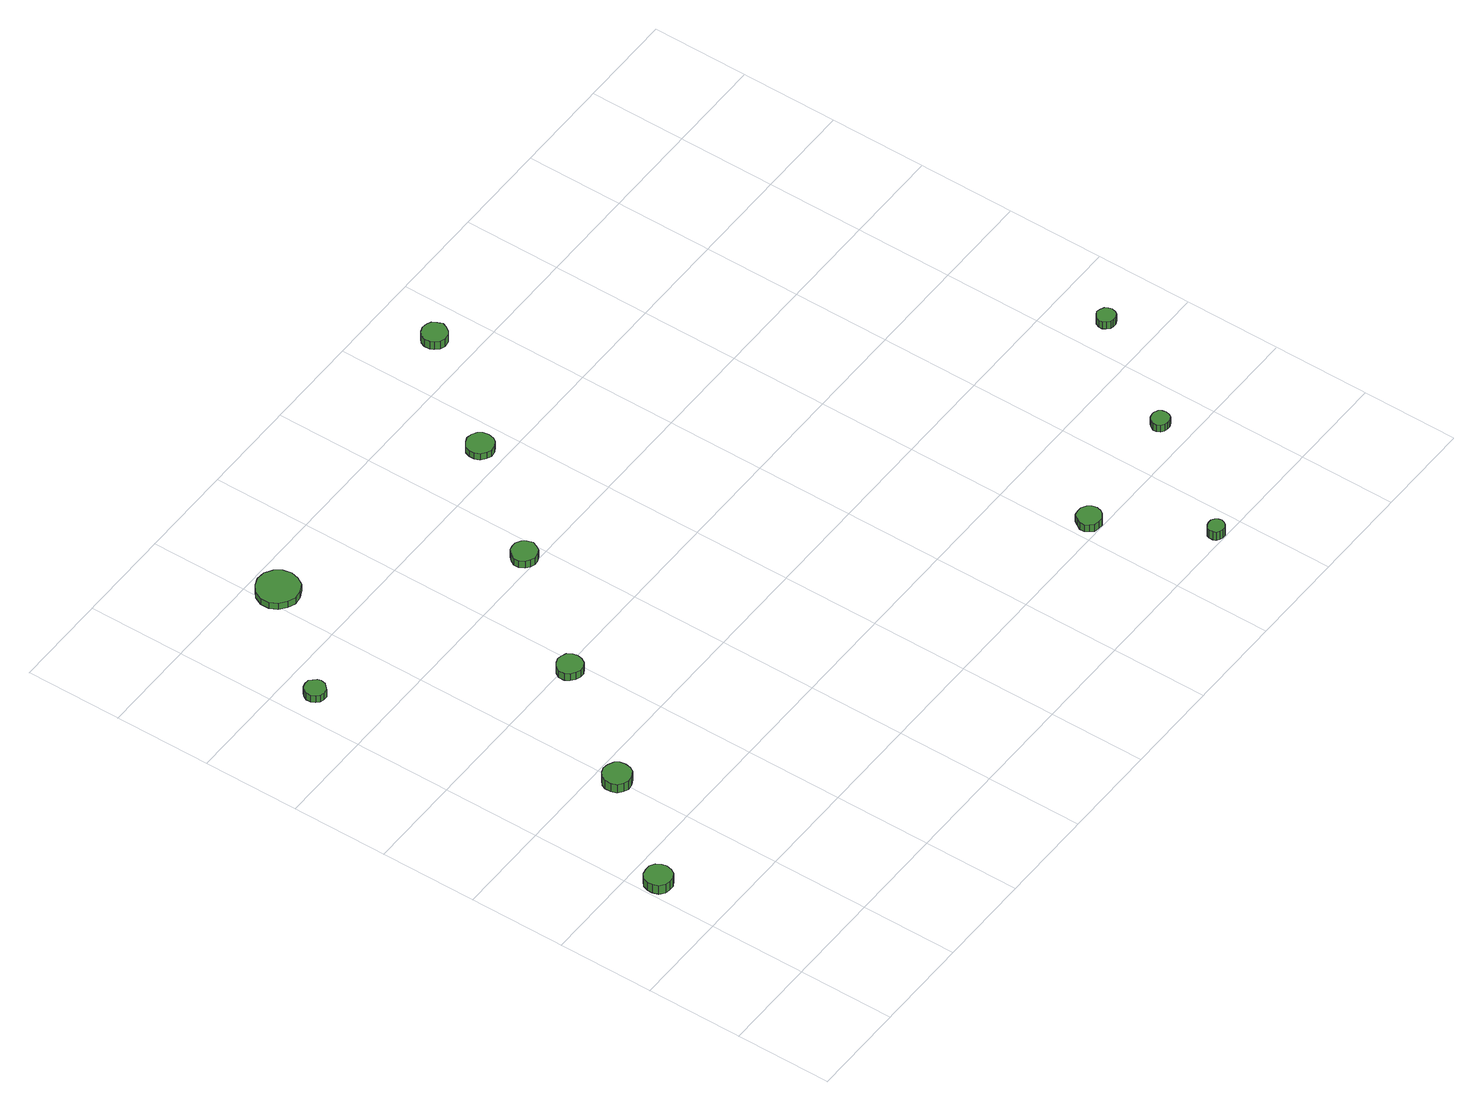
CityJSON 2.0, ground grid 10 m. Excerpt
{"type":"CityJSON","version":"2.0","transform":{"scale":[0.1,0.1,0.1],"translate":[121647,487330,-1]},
"CityObjects":{
"tree1":{"type":"SolitaryVegetationObject","attributes":{"function":"something"},"geometry":[{"type":"MultiSurface","lod":"1","boundaries":[[[0,1,2,3,4,5,6,7,8,9,10,11,12,13,14]],[[15,16,17,18,19,20,21,22,23,24,25,26,27,28,29]],[[0,29,28,1]],[[1,28,27,2]],[[2,27,26,3]],[[3,26,25,4]],[[4,25,24,5]],[[5,24,23,6]],[[6,23,22,7]],[[7,22,21,8]],[[8,21,20,9]],[[9,20,19,10]],[[10,19,18,11]],[[11,18,17,12]],[[12,17,16,13]],[[13,16,15,14]],[[14,15,29,0]]]}]},
"tree2":{"type":"SolitaryVegetationObject","attributes":{"function":"something"},"geometry":[{"type":"MultiSurface","lod":"1","boundaries":[[[30,31,32,33,34,35,36,37,38,39,40,41,42,43,44]],[[45,46,47,48,49,50,51,52,53,54,55,56,57,58,59]],[[30,59,58,31]],[[31,58,57,32]],[[32,57,56,33]],[[33,56,55,34]],[[34,55,54,35]],[[35,54,53,36]],[[36,53,52,37]],[[37,52,51,38]],[[38,51,50,39]],[[39,50,49,40]],[[40,49,48,41]],[[41,48,47,42]],[[42,47,46,43]],[[43,46,45,44]],[[44,45,59,30]]]}]},
"tree3":{"type":"SolitaryVegetationObject","attributes":{"function":"something"},"geometry":[{"type":"MultiSurface","lod":"1","boundaries":[[[60,61,62,63,64,65,66,67,68,69,70,71,72,73,74]],[[75,76,77,78,79,80,81,82,83,84,85,86,87,88,89]],[[60,89,88,61]],[[61,88,87,62]],[[62,87,86,63]],[[63,86,85,64]],[[64,85,84,65]],[[65,84,83,66]],[[66,83,82,67]],[[67,82,81,68]],[[68,81,80,69]],[[69,80,79,70]],[[70,79,78,71]],[[71,78,77,72]],[[72,77,76,73]],[[73,76,75,74]],[[74,75,89,60]]]}]},
"tree4":{"type":"SolitaryVegetationObject","attributes":{"function":"something"},"geometry":[{"type":"MultiSurface","lod":"1","boundaries":[[[90,91,92,93,94,95,96,97,98,99,100,101,102,103,104]],[[105,106,107,108,109,110,111,112,113,114,115,116,117,118,119]],[[90,119,118,91]],[[91,118,117,92]],[[92,117,116,93]],[[93,116,115,94]],[[94,115,114,95]],[[95,114,113,96]],[[96,113,112,97]],[[97,112,111,98]],[[98,111,110,99]],[[99,110,109,100]],[[100,109,108,101]],[[101,108,107,102]],[[102,107,106,103]],[[103,106,105,104]],[[104,105,119,90]]]}]},
"tree5":{"type":"SolitaryVegetationObject","attributes":{"function":"something"},"geometry":[{"type":"MultiSurface","lod":"1","boundaries":[[[120,121,122,123,124,125,126,127,128,129,130,131,132,133,134]],[[135,136,137,138,139,140,141,142,143,144,145,146,147,148,149]],[[120,149,148,121]],[[121,148,147,122]],[[122,147,146,123]],[[123,146,145,124]],[[124,145,144,125]],[[125,144,143,126]],[[126,143,142,127]],[[127,142,141,128]],[[128,141,140,129]],[[129,140,139,130]],[[130,139,138,131]],[[131,138,137,132]],[[132,137,136,133]],[[133,136,135,134]],[[134,135,149,120]]]}]},
"tree6":{"type":"SolitaryVegetationObject","attributes":{"function":"something"},"geometry":[{"type":"MultiSurface","lod":"1","boundaries":[[[150,151,152,153,154,155,156,157,158,159,160,161,162,163,164]],[[165,166,167,168,169,170,171,172,173,174,175,176,177,178,179]],[[150,179,178,151]],[[151,178,177,152]],[[152,177,176,153]],[[153,176,175,154]],[[154,175,174,155]],[[155,174,173,156]],[[156,173,172,157]],[[157,172,171,158]],[[158,171,170,159]],[[159,170,169,160]],[[160,169,168,161]],[[161,168,167,162]],[[162,167,166,163]],[[163,166,165,164]],[[164,165,179,150]]]}]},
"tree7":{"type":"SolitaryVegetationObject","attributes":{"function":"something"},"geometry":[{"type":"MultiSurface","lod":"1","boundaries":[[[180,181,182,183,184,185,186,187,188,189,190,191,192,193,194]],[[195,196,197,198,199,200,201,202,203,204,205,206,207,208,209]],[[180,209,208,181]],[[181,208,207,182]],[[182,207,206,183]],[[183,206,205,184]],[[184,205,204,185]],[[185,204,203,186]],[[186,203,202,187]],[[187,202,201,188]],[[188,201,200,189]],[[189,200,199,190]],[[190,199,198,191]],[[191,198,197,192]],[[192,197,196,193]],[[193,196,195,194]],[[194,195,209,180]]]}]},
"tree8":{"type":"SolitaryVegetationObject","attributes":{"function":"something"},"geometry":[{"type":"MultiSurface","lod":"1","boundaries":[[[210,211,212,213,214,215,216,217,218,219,220,221,222,223,224]],[[225,226,227,228,229,230,231,232,233,234,235,236,237,238,239]],[[210,239,238,211]],[[211,238,237,212]],[[212,237,236,213]],[[213,236,235,214]],[[214,235,234,215]],[[215,234,233,216]],[[216,233,232,217]],[[217,232,231,218]],[[218,231,230,219]],[[219,230,229,220]],[[220,229,228,221]],[[221,228,227,222]],[[222,227,226,223]],[[223,226,225,224]],[[224,225,239,210]]]}]},
"tree9":{"type":"SolitaryVegetationObject","attributes":{"function":"something"},"geometry":[{"type":"MultiSurface","lod":"1","boundaries":[[[240,241,242,243,244,245,246,247,248,249,250,251,252,253,254]],[[255,256,257,258,259,260,261,262,263,264,265,266,267,268,269]],[[240,269,268,241]],[[241,268,267,242]],[[242,267,266,243]],[[243,266,265,244]],[[244,265,264,245]],[[245,264,263,246]],[[246,263,262,247]],[[247,262,261,248]],[[248,261,260,249]],[[249,260,259,250]],[[250,259,258,251]],[[251,258,257,252]],[[252,257,256,253]],[[253,256,255,254]],[[254,255,269,240]]]}]},
"tree10":{"type":"SolitaryVegetationObject","attributes":{"function":"something"},"geometry":[{"type":"MultiSurface","lod":"1","boundaries":[[[270,271,272,273,274,275,276,277,278,279,280,281,282,283,284]],[[285,286,287,288,289,290,291,292,293,294,295,296,297,298,299]],[[270,299,298,271]],[[271,298,297,272]],[[272,297,296,273]],[[273,296,295,274]],[[274,295,294,275]],[[275,294,293,276]],[[276,293,292,277]],[[277,292,291,278]],[[278,291,290,279]],[[279,290,289,280]],[[280,289,288,281]],[[281,288,287,282]],[[282,287,286,283]],[[283,286,285,284]],[[284,285,299,270]]]}]},
"tree11":{"type":"SolitaryVegetationObject","attributes":{"function":"something"},"geometry":[{"type":"MultiSurface","lod":"1","boundaries":[[[300,301,302,303,304,305,306,307,308,309,310,311,312,313,314]],[[315,316,317,318,319,320,321,322,323,324,325,326,327,328,329]],[[300,329,328,301]],[[301,328,327,302]],[[302,327,326,303]],[[303,326,325,304]],[[304,325,324,305]],[[305,324,323,306]],[[306,323,322,307]],[[307,322,321,308]],[[308,321,320,309]],[[309,320,319,310]],[[310,319,318,311]],[[311,318,317,312]],[[312,317,316,313]],[[313,316,315,314]],[[314,315,329,300]]]}]},
"tree12":{"type":"SolitaryVegetationObject","attributes":{"function":"something"},"geometry":[{"type":"MultiSurface","lod":"1","boundaries":[[[330,331,332,333,334,335,336,337,338,339,340,341,342,343,344]],[[345,346,347,348,349,350,351,352,353,354,355,356,357,358,359]],[[330,359,358,331]],[[331,358,357,332]],[[332,357,356,333]],[[333,356,355,334]],[[334,355,354,335]],[[335,354,353,336]],[[336,353,352,337]],[[337,352,351,338]],[[338,351,350,339]],[[339,350,349,340]],[[340,349,348,341]],[[341,348,347,342]],[[342,347,346,343]],[[343,346,345,344]],[[344,345,359,330]]]}]}
},
"vertices":[
[30,173,17],[29,178,17],[26,183,17],[21,186,17],[15,186,17],[10,185,17],[5,181,17],[3,175,17],[3,170,17],[5,164,17],[10,160,17],[15,159,17],[21,159,17],[26,162,17],[29,167,17],[29,167,6],[26,162,6],[21,159,6],[15,159,6],[10,160,6],[5,164,6],[3,170,6],[3,175,6],[5,181,6],[10,185,6],[15,186,6],[21,186,6],[26,183,6],[29,178,6],[30,173,6],
[113,278,18],[112,284,18],[109,288,18],[103,291,18],[97,292,18],[92,290,18],[87,286,18],[85,281,18],[85,275,18],[87,269,18],[92,265,18],[97,263,18],[103,264,18],[109,267,18],[112,272,18],[112,272,7],[109,267,7],[103,264,7],[97,263,7],[92,265,7],[87,269,7],[85,275,7],[85,281,7],[87,286,7],[92,290,7],[97,292,7],[103,291,7],[109,288,7],[112,284,7],[113,278,7],
[38,568,18],[37,572,18],[34,575,18],[31,578,18],[26,578,18],[22,577,18],[19,574,18],[17,570,18],[17,565,18],[19,561,18],[22,558,18],[26,557,18],[31,557,18],[34,560,18],[37,563,18],[37,563,9],[34,560,9],[31,557,9],[26,557,9],[22,558,9],[19,561,9],[17,565,9],[17,570,9],[19,574,9],[22,577,9],[26,578,9],[31,578,9],[34,575,9],[37,572,9],[38,568,9],
[201,394,17],[200,399,17],[197,404,17],[192,406,17],[187,407,17],[182,405,17],[178,402,17],[175,397,17],[175,391,17],[178,386,17],[182,383,17],[187,381,17],[192,381,17],[197,384,17],[200,389,17],[200,389,8],[197,384,8],[192,381,8],[187,381,8],[182,383,8],[178,386,8],[175,391,8],[175,397,8],[178,402,8],[182,405,8],[187,407,8],[192,406,8],[197,404,8],[200,399,8],[201,394,8],
[134,669,18],[132,678,18],[127,685,18],[119,690,18],[110,691,18],[102,688,18],[95,682,18],[91,674,18],[91,665,18],[95,657,18],[102,651,18],[110,648,18],[119,649,18],[127,653,18],[132,661,18],[132,661,10],[127,653,10],[119,649,10],[110,648,10],[102,651,10],[95,657,10],[91,665,10],[91,674,10],[95,682,10],[102,688,10],[110,691,10],[119,690,10],[127,685,10],[132,678,10],[134,669,10],
[294,510,18],[292,516,18],[289,520,18],[284,523,18],[279,523,18],[274,522,18],[270,518,18],[267,513,18],[267,507,18],[270,502,18],[274,499,18],[279,497,18],[284,498,18],[289,500,18],[292,505,18],[292,505,9],[289,500,9],[284,498,9],[279,497,9],[274,499,9],[270,502,9],[267,507,9],[267,513,9],[270,518,9],[274,522,9],[279,523,9],[284,523,9],[289,520,9],[292,516,9],[294,510,9],
[383,623,17],[382,629,17],[379,633,17],[374,636,17],[368,637,17],[363,635,17],[358,631,17],[356,626,17],[356,620,17],[358,615,17],[363,611,17],[368,609,17],[374,610,17],[379,613,17],[382,617,17],[382,617,9],[379,613,9],[374,610,9],[368,609,9],[363,611,9],[358,615,9],[356,620,9],[356,626,9],[358,631,9],[363,635,9],[368,637,9],[374,636,9],[379,633,9],[382,629,9],[383,623,9],
[632,113,15],[631,118,15],[628,122,15],[623,125,15],[618,125,15],[613,124,15],[610,120,15],[607,115,15],[607,110,15],[610,106,15],[613,102,15],[618,101,15],[623,101,15],[628,104,15],[631,108,15],[631,108,6],[628,104,6],[623,101,6],[618,101,6],[613,102,6],[610,106,6],[607,110,6],[607,115,6],[610,120,6],[613,124,6],[618,125,6],[623,125,6],[628,122,6],[631,118,6],[632,113,6],
[684,9,17],[683,12,17],[681,15,17],[678,17,17],[674,17,17],[671,16,17],[668,14,17],[667,11,17],[667,7,17],[668,4,17],[671,2,17],[674,1,17],[678,1,17],[681,3,17],[683,6,17],[683,6,6],[681,3,6],[678,1,6],[674,1,6],[671,2,6],[668,4,6],[667,7,6],[667,11,6],[668,14,6],[671,16,6],[674,17,6],[678,17,6],[681,15,6],[683,12,6],[684,9,6],
[473,738,18],[471,743,18],[468,748,18],[464,750,18],[458,751,18],[453,749,18],[449,746,18],[447,741,18],[447,735,18],[449,731,18],[453,727,18],[458,725,18],[464,726,18],[468,729,18],[471,733,18],[471,733,8],[468,729,8],[464,726,8],[458,725,8],[453,727,8],[449,731,8],[447,735,8],[447,741,8],[449,746,8],[453,749,8],[458,751,8],[464,750,8],[468,748,8],[471,743,8],[473,738,8],
[768,131,15],[767,135,15],[765,138,15],[761,140,15],[758,140,15],[754,139,15],[751,136,15],[749,133,15],[749,129,15],[751,125,15],[754,123,15],[758,122,15],[761,122,15],[765,124,15],[767,127,15],[767,127,6],[765,124,6],[761,122,6],[758,122,6],[754,123,6],[751,125,6],[749,129,6],[749,133,6],[751,136,6],[754,139,6],[758,140,6],[761,140,6],[765,138,6],[767,135,6],[768,131,6],
[846,247,15],[845,251,15],[843,254,15],[839,256,15],[835,257,15],[832,255,15],[829,253,15],[827,249,15],[827,245,15],[829,242,15],[832,239,15],[835,238,15],[839,238,15],[843,240,15],[845,243,15],[845,243,6],[843,240,6],[839,238,6],[835,238,6],[832,239,6],[829,242,6],[827,245,6],[827,249,6],[829,253,6],[832,255,6],[835,257,6],[839,256,6],[843,254,6],[845,251,6],[846,247,6]
]}
